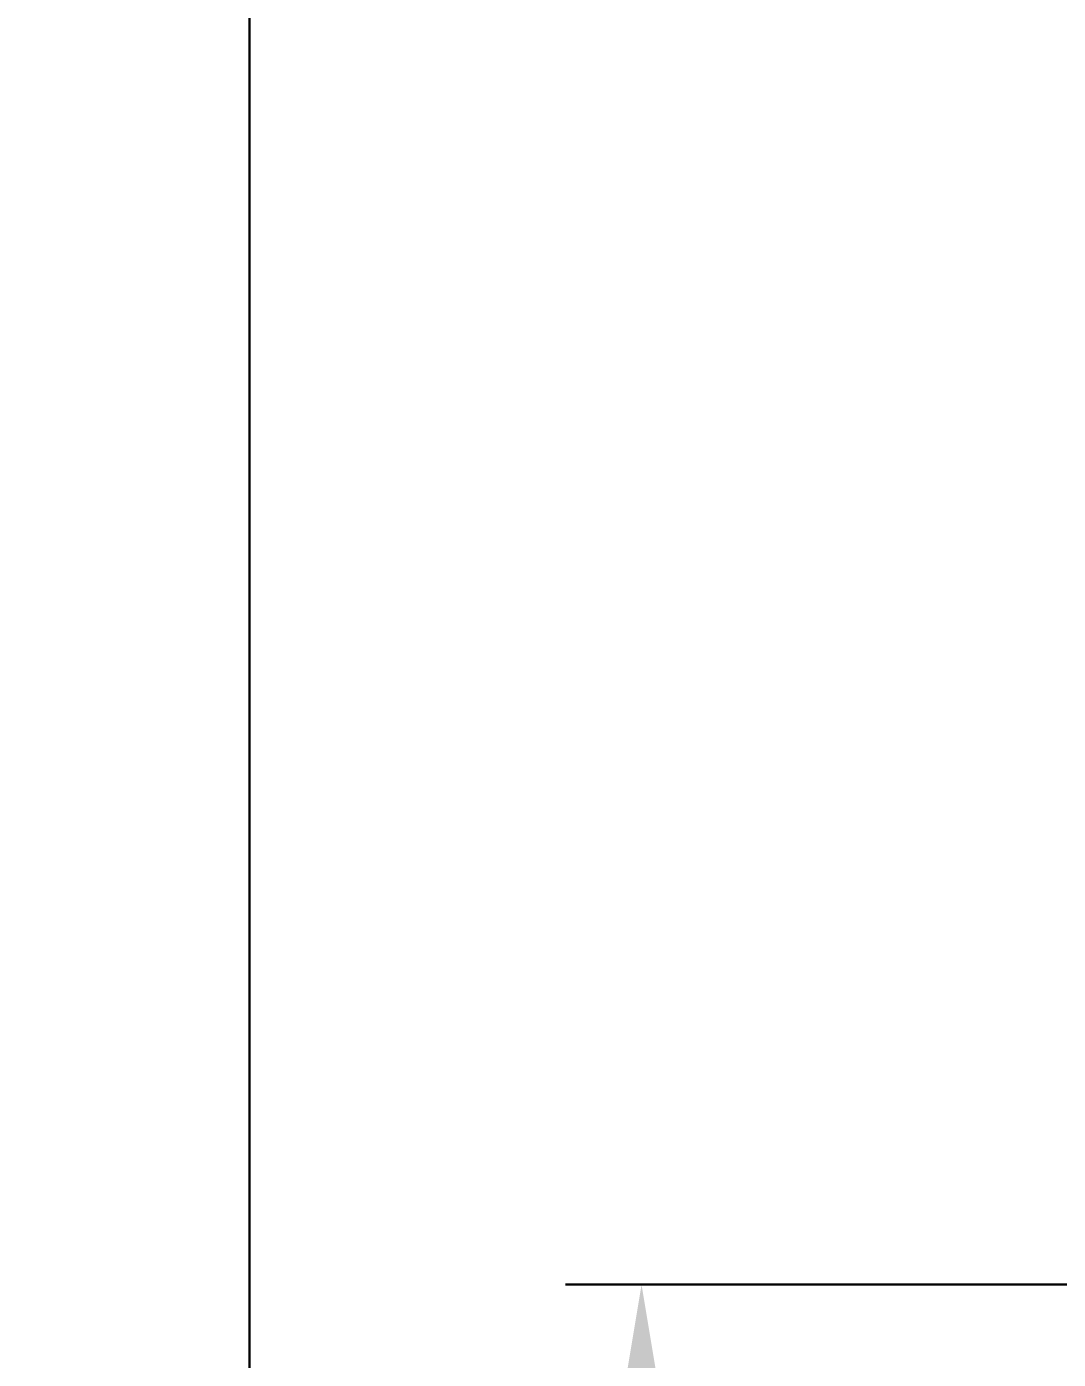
# Model space of a CAD drawing. Header units: inches. Extents: x 26 to 204, y -167 to -88.
# Drawn here: x 26.26 to 41.51, y -128.07 to -108.36 of the extents above; entities that cross this region are included whole.
import ezdxf

# ---------------------------------------------------------------- set-up
doc = ezdxf.new("R2010")
doc.units = ezdxf.units.IN
doc.header["$MEASUREMENT"] = 0
doc.layers.add('DIM', color=179, linetype='Continuous', lineweight=30)
doc.styles.add('SLDTEXTSTYLE0', font='TXT', dxfattribs={"width": 0.821468})
doc.styles.add('SLDTEXTSTYLE7', font='TXT', dxfattribs={"width": 0.75})
doc.dimstyles.new('SLDDIMSTYLE0', dxfattribs={"dimtxt": 1.5, "dimasz": 0.13, "dimexe": 0, "dimexo": 0.0625, "dimgap": 0.375, "dimtad": 0, "dimtih": 1, "dimtoh": 1, "dimdec": 0, "dimrnd": 1e-09, "dimzin": 12, "dimdsep": 46, "dimtxsty": 'SLDTEXTSTYLE0', "dimblk1": 'NONE', "dimblk2": 'NONE', "dimsah": 1, "dimcen": 0.09, "dimadec": 0, "dimazin": 3, "dimtfac": 1, "dimtdec": 3, "dimtofl": 0, "dimtmove": 0, "dimatfit": 3, "dimldrblk": 'NONE', "dimfxl": 0, "dimfrac": 2, "dimtolj": 1, "dimtzin": 12, "dimarcsym": 0})

# ---------------------------------------------------------------- blocks, each defined once
blk = doc.blocks.new('_D_1')
at = {"layer": 'DIM'}
for p, q in [((43.129, -126.968), (34.225, -126.968)), ((35.35, -129.218), (35.35, -146.345)), ((35.35, -154.833), (35.35, -150.337)), ((50.744, -157.083), (34.225, -157.083))]:
    blk.add_line(p, q, dxfattribs=at)
for points in [[(34.975, -129.218), (35.725, -129.218), (35.35, -126.968)], [(34.975, -154.833), (35.725, -154.833), (35.35, -157.083)]]:
    blk.add_solid(points, dxfattribs=at)
at = {"layer": 'DIM', "insert": (32.053, -147.452), "char_height": 1.5, "attachment_point": 1, "style": 'SLDTEXTSTYLE7'}
blk.add_mtext('30 1/8"', dxfattribs=at)
blk = doc.blocks.new('_NONE')
blk = doc.blocks.new('_D_2')
at = {"layer": 'DIM'}
for p, q in [((44.043, -99.448), (28.429, -99.448)), ((29.554, -101.698), (29.554, -129.243)), ((29.554, -154.833), (29.554, -133.235)), ((50.744, -157.083), (28.429, -157.083))]:
    blk.add_line(p, q, dxfattribs=at)
for points in [[(29.179, -101.698), (29.929, -101.698), (29.554, -99.448)], [(29.179, -154.833), (29.929, -154.833), (29.554, -157.083)]]:
    blk.add_solid(points, dxfattribs=at)
at = {"layer": 'DIM', "insert": (26.257, -130.35), "char_height": 1.5, "attachment_point": 1, "style": 'SLDTEXTSTYLE7'}
blk.add_mtext('57 5/8"', dxfattribs=at)

msp = doc.modelspace()

# ---------------------------------------------------------------- dimensions: what is measured, and where the dimension line sits
at = {"layer": 'DIM'}
for base, p1, p2, text, picture, middle in [((29.554, -157.083), (44.793, -99.448), (51.494, -157.083), '57 5/8""', '_D_2', (29.554, -131.239)), ((35.35, -126.968), (51.494, -157.083), (43.879, -126.968), '30 1/8""', '_D_1', (35.35, -148.341))]:
    dim = msp.add_linear_dim(base=base, p1=p1, p2=p2, angle=90, text=text, dimstyle='SLDDIMSTYLE0', dxfattribs=at)
    dim.commit()
    dim.dimension.update_dxf_attribs({"geometry": picture, "text_midpoint": middle, "dimtype": 160})

doc.saveas('drawing.dxf')
